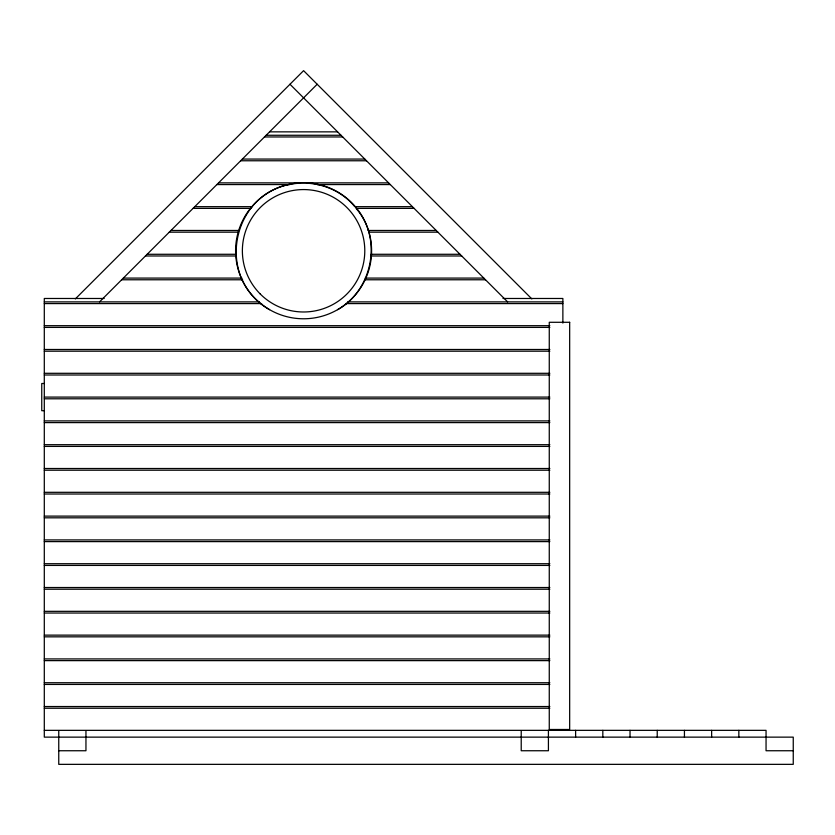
<?xml version="1.0" encoding="UTF-8"?>
<svg xmlns="http://www.w3.org/2000/svg" width="835" height="835" viewBox="0 0 835 835"><rect width="100%" height="100%" fill="white"/><g stroke="black" fill="none" stroke-linecap="round" stroke-linejoin="round"><path stroke-width="1.25" d="M75.338 298.909L303.585 70.651L531.832 298.909M99.553 301.884L317.185 84.251M337.59 309.67C372.493 290.236 382.847 238.559 356.034 208.374L414.097 208.374M300.245 183.209C233.497 185.62 211.871 276.573 269.58 309.67A68.011 68.011 0 0 0 371.596 250.782A68.011 68.011 0 0 0 269.58 191.883A68.011 68.011 0 0 0 269.58 309.67M269.58 131.857L337.59 131.857M266.177 135.26L340.993 135.26M264.476 136.961L342.694 136.961M242.38 159.067L364.791 159.067M240.678 160.769L366.492 160.769M218.572 182.865L388.599 182.865M216.87 184.566L289.912 184.566M317.258 184.566L390.3 184.566M194.774 206.673L252.441 206.673M412.396 206.673L354.729 206.673C343.258 192.426 325.107 184.097 306.925 183.209M193.073 208.374L251.137 208.374M170.966 230.47L239.008 230.47M368.162 230.47L436.204 230.47M169.265 232.172L238.309 232.172M368.861 232.172L437.905 232.172M147.169 254.278L236.034 254.278M371.137 254.278L460.002 254.278M145.467 255.98L236.263 255.98M370.907 255.98L461.703 255.98M123.361 278.086L241.91 278.086M365.26 278.086L483.809 278.086M121.659 279.777L242.62 279.777M364.551 279.777L485.511 279.777M104.187 298.481L44.297 298.481L44.297 737.138L793.25 737.138L793.25 764.349L58.753 764.349L58.753 730.625M502.983 298.481L562.873 298.481L562.873 323.082M44.297 301.884L259.424 301.884M347.746 301.884L562.873 301.884M44.297 303.585L261.647 303.585M345.523 303.585L562.873 303.585M44.297 325.692L549.837 325.692M44.297 327.393L549.837 327.393M44.297 349.489L549.837 349.489M44.297 351.191L549.837 351.191M44.297 373.297L549.837 373.297M44.297 374.998L549.837 374.998M44.297 383.495L41.75 383.495L41.75 410.695L44.297 410.695M44.297 397.095L549.837 397.095M44.297 398.796L549.837 398.796M44.297 420.903L549.837 420.903M44.297 422.604L549.837 422.604M44.297 444.7L549.837 444.7M44.297 446.401L549.837 446.401M44.297 468.508L549.837 468.508M44.297 470.209L549.837 470.209M44.297 492.306L549.837 492.306M44.297 494.007L549.837 494.007M44.297 516.114L549.837 516.114M44.297 517.815L549.837 517.815M44.297 539.921L549.837 539.921M44.297 541.612L549.837 541.612M44.297 563.719L549.837 563.719M44.297 565.42L549.837 565.42M44.297 587.527L549.837 587.527M44.297 589.218L549.837 589.218M44.297 611.324L549.837 611.324M44.297 613.026L549.837 613.026M44.297 635.132L549.837 635.132M44.297 636.834L549.837 636.834M44.297 658.93L549.837 658.93M44.297 660.631L549.837 660.631M44.297 682.738L549.837 682.738M44.297 684.439L549.837 684.439M44.297 706.535L549.837 706.535M44.297 708.237L549.837 708.237M44.297 730.343L766.05 730.343L766.05 750.748L793.25 750.748M58.753 750.748L85.953 750.748L85.953 730.635M289.985 84.251L507.607 301.884M738.839 730.343L738.839 737.138M711.639 730.343L711.639 737.138M684.439 730.343L684.439 737.138M657.228 730.343L657.228 737.138M630.028 730.343L630.028 737.138M602.828 730.343L602.828 737.138M575.618 730.343L575.618 737.138M548.418 730.343L548.418 750.748L521.217 750.748L521.217 730.635M569.668 322.289L549.263 322.289L549.263 729.487L569.668 729.487L569.668 322.289M260.301 294.056A61.206 61.206 0 0 0 362.703 266.615A61.206 61.206 0 0 0 287.741 191.653A61.206 61.206 0 0 0 260.301 294.056"/></g></svg>
